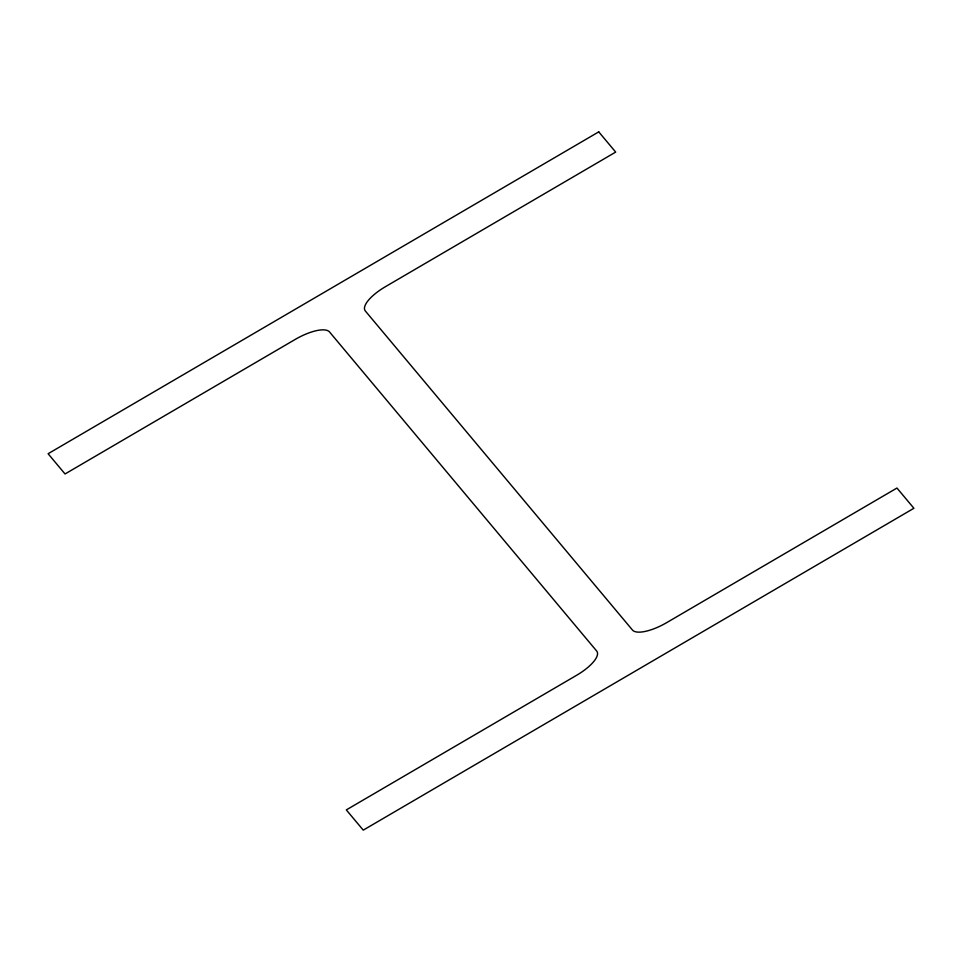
<?xml version="1.0" encoding="UTF-8"?>
<svg xmlns="http://www.w3.org/2000/svg" width="962" height="962" viewBox="0 0 962 962"><rect width="100%" height="100%" fill="white"/><g stroke="black" fill="none" stroke-linecap="round" stroke-linejoin="round"><path stroke-width="1.44" d="M598.749 131.866L48.1 453.727L65.043 473.965L295.238 339.406A31.578 10.859 -29 0 1 329.533 331.962L596.644 650.985A31.578 10.859 -29 0 1 576.515 675.348L346.32 809.908L363.251 830.134L913.9 508.273L896.957 488.035L666.762 622.594A31.578 10.859 -29 0 1 632.467 630.038L365.356 311.015A31.578 10.859 -29 0 1 385.485 286.652L615.68 152.092L598.749 131.866"/></g></svg>
